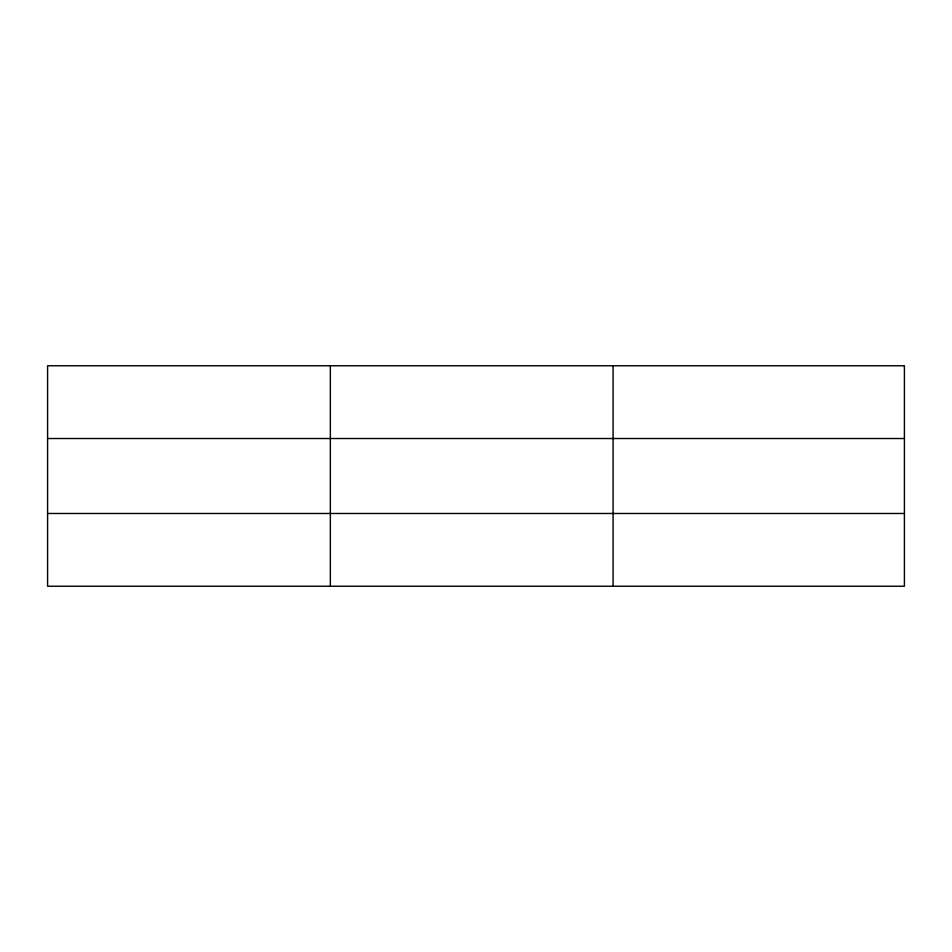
<?xml version="1.0" encoding="UTF-8"?>
<svg xmlns="http://www.w3.org/2000/svg" width="952" height="952" viewBox="0 0 952 952"><rect width="100%" height="100%" fill="white"/><g stroke="black" fill="none" stroke-linecap="round" stroke-linejoin="round"><path stroke-width="1.43" d="M330.344 365.758L330.344 586.242M613.088 365.758L613.088 586.242M47.6 438.515L904.4 438.515M47.6 513.485L904.4 513.485M904.4 365.758L904.4 586.242L47.6 586.242L47.6 365.758L904.4 365.758"/></g></svg>
